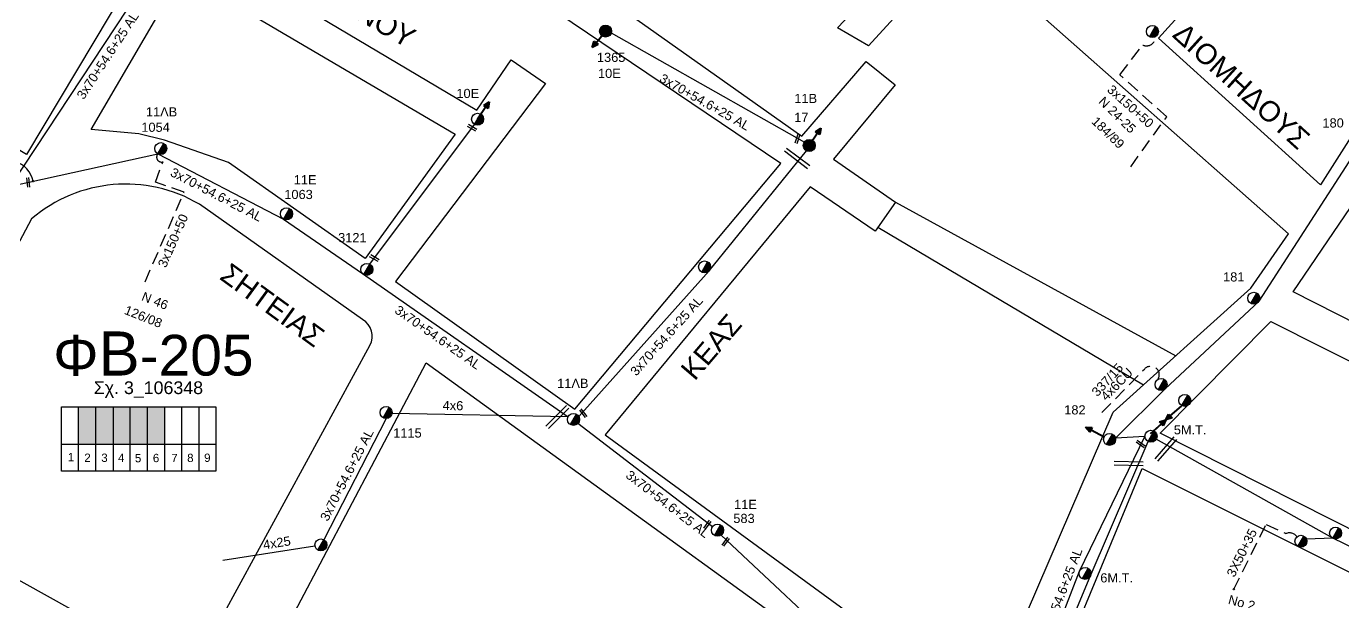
# Model space of a CAD drawing. Header units: millimetres. Extents: x 1138 to 9186, y 1584 to 2927.
# Drawn here: x 8218.7 to 8477.2, y 2335 to 2448 of the extents above; entities that cross this region are included whole.
import ezdxf
from ezdxf.enums import TextEntityAlignment as Align

# ---------------------------------------------------------------- set-up
doc = ezdxf.new("R2010")
doc.units = ezdxf.units.MM
doc.linetypes.add('DASHED', pattern=[19.05, 12.7, -6.35])
for name, color, linetype, lineweight in [('3x150+50', 7, 'Continuous', 30), ('3X50+35', 7, 'Continuous', 30), ('3x70+54.6+25 AL', 7, 'SYN_LINE', 30), ('4x25', 7, 'Continuous', 30), ('4x6', 7, 'SYN_LINE', 30), ('4x6CU', 7, 'Continuous', 30), ('Υπόβαθρο ΔΕΗ', 7, 'Continuous', 30)]:
    doc.layers.add(name, color=color, linetype=linetype, lineweight=lineweight)
for name, color, linetype in [('Pillar OTE', 7, 'Continuous'), ('TEXT ΚΑΛΩΔΙΩΝ', 7, 'Continuous'), ('Άγνωστα', 7, 'Continuous'), ('Επίτονοι', 7, 'Continuous'), ('Καλώδια ΧΤ   3x150AL+50CU', 7, 'DASHED'), ('Μηχανική τομή', 7, 'Continuous'), ('Στύλος Ξύλινος', 7, 'Continuous'), ('Στύλος Ξύλινος @ 1', 7, 'Continuous'), ('Στύλος ΦΜ', 7, 'Continuous'), ('Στύλος ΦΜ @ 1', 7, 'Continuous'), ('Συνδέσεις', 7, 'Continuous'), ('Τομή', 7, 'Continuous')]:
    doc.layers.add(name, color=color, linetype=linetype)
doc.styles.add('arial', font='arial.ttf')
doc.styles.get("Standard").update_dxf_attribs({"font": 'arial.ttf'})
doc.linetypes.add('SYN_LINE', pattern='A,0.5,-0.0001,["/\\/\\/\\/",Standard,S=0.1,R=0,X=0,Y=-0.05],-0.25', length=0.7501)

# ---------------------------------------------------------------- blocks, each defined once
blk = doc.blocks.new('ΥΠΑΡΧΩΝ ΤΣΙΜΕΝΤΕΝΙΟΣ ΣΤΥΛΟΣ')
at = {"layer": 'Στύλος ΦΜ'}
blk.add_hatch(color=7, dxfattribs=at).paths.add_polyline_path([(-1.29, -2.28, 0.574793), (2.62, 0, 0.268822), (1.3, 2.27)])
at = {"layer": 'Στύλος ΦΜ', "color": 7}
blk.add_line((-1.29, -2.28), (1.3, 2.27), dxfattribs=at)
blk.add_circle((0, 0), 2.62, dxfattribs=at)
at = {"layer": 'Στύλος ΦΜ', "flags": 4}
for tag, p in [('ΑΡΙΘΜΟΣ', (-4.68, 8.05)), ('ΤΥΠΟΣ', (-4.91, 3.03))]:
    blk.add_attdef(tag, p, '', height=4, dxfattribs=at)
blk = doc.blocks.new('ΥΠΑΡΧΩΝ ΞΥΛΙΝΟΣ ΣΤΥΛΟΣ')
at = {"layer": 'Στύλος Ξύλινος'}
h = blk.add_hatch(color=7, dxfattribs=at)
h.paths.add_polyline_path([(-2.62, 0, 0.270008), (-1.29, -2.28), (1.3, 2.27, 0.576266)])
h.paths.add_polyline_path([(-1.29, -2.28, 0.574793), (2.62, 0, 0.268822), (1.3, 2.27)])
at = {"layer": 'Στύλος Ξύλινος', "color": 7}
blk.add_line((-1.29, -2.28), (1.3, 2.27), dxfattribs=at)
blk.add_circle((0, 0), 2.62, dxfattribs=at)
at = {"layer": 'Στύλος Ξύλινος', "flags": 4}
for tag, p in [('ΑΡΙΘΜΟΣ', (-4.91, 8.6)), ('ΤΥΠΟΣ', (-4.85, 3.39))]:
    blk.add_attdef(tag, p, '', height=4, dxfattribs=at)
blk = doc.blocks.new('ΕΠΙΤΟΝΟΣ')
at = {"layer": 'Επίτονοι', "lineweight": 40, "ltscale": 40}
blk.add_hatch(color=256, dxfattribs=at).paths.add_polyline_path([(-1.13, 6.47), (0, 9.1), (1.13, 6.47)])
for p, q in [((-1.13, 6.47), (0, 9.1)), ((1.13, 6.47), (-1.13, 6.47)), ((-1.13, 6.47), (0, 6.47)), ((0, 9.1), (1.13, 6.47)), ((0, 6.47), (0, 0))]:
    blk.add_line(p, q, dxfattribs=at)
blk = doc.blocks.new('ΤΟΜΗ')
at = {"layer": 'Τομή', "ltscale": 40}
for p, q in [((-5.7, 0), (17.1, 0)), ((-5.7, -2.8), (17.1, -2.8))]:
    blk.add_line(p, q, dxfattribs=at)
blk = doc.blocks.new('ΜΗΧΑΝΙΚΗ ΤΟΜΗ')
at = {"layer": 'Μηχανική τομή', "ltscale": 40}
for p, q in [((-1.9, 0.8), (5.7, 0.8)), ((-1.9, -0.8), (5.7, -0.8))]:
    blk.add_line(p, q, dxfattribs=at)
blk = doc.blocks.new('_ΣΥΝΔΕΣΗ')
at = {"layer": 'Συνδέσεις', "linetype": 'SYN_LINE', "ltscale": 40}
blk.add_hatch(color=256, dxfattribs=at).paths.add_polyline_path([(0.5, 0, 1), (-0.5, 0, 1)])
at = {"layer": 'Συνδέσεις'}
blk.add_circle((0, 0), 0.5, dxfattribs=at)

msp = doc.modelspace()

# ---------------------------------------------------------------- hatches: boundary and pattern name
at = {"layer": 'Καλώδια ΧΤ   3x150AL+50CU', "linetype": 'DASHED', "lineweight": -3, "ltscale": 0.2}
h = msp.add_hatch(color=2, dxfattribs=at)
h.dxf.hatch_style = 1
h.paths.add_polyline_path([(8232.37, 2373.34), (8228.93, 2373.34), (8228.93, 2365.98), (8232.37, 2365.98)])
h = msp.add_hatch(color=6, dxfattribs=at)
h.dxf.hatch_style = 1
h.paths.add_polyline_path([(8232.37, 2365.98), (8235.81, 2365.98), (8235.81, 2373.34), (8232.37, 2373.34)])
h = msp.add_hatch(color=5, dxfattribs=at)
h.dxf.hatch_style = 1
h.paths.add_polyline_path([(8239.11, 2373.34), (8235.81, 2373.34), (8235.81, 2365.98), (8239.11, 2365.97)])
h = msp.add_hatch(color=30, dxfattribs=at)
h.dxf.hatch_style = 1
h.paths.add_polyline_path([(8242.5, 2373.34), (8239.11, 2373.34), (8239.11, 2365.97), (8242.5, 2365.97)])
h = msp.add_hatch(color=62, dxfattribs=at)
h.dxf.hatch_style = 1
h.paths.add_polyline_path([(8242.5, 2365.97), (8245.89, 2365.97), (8245.89, 2373.34), (8242.5, 2373.34)])

# ---------------------------------------------------------------- linework, layer by layer
at = {"layer": '3x150+50', "color": 1, "linetype": 'DASHED', "lineweight": -3, "ltscale": 0.2}
msp.add_lwpolyline([(8435.62, 2420.46), (8442.67, 2430.29), (8433.46, 2438.53), (8437.98, 2444.37, 0.560792), (8440.44, 2446, -252.428363)], format="xyb", dxfattribs=at)
at = {"layer": '3x150+50', "color": 5, "linetype": 'DASHED', "lineweight": -3, "ltscale": 0.2}
msp.add_lwpolyline([(8242.03, 2397.89), (8249.69, 2415.44), (8244.06, 2417.45), (8245.55, 2421.42, -0.741286), (8244.53, 2423, 8.080803)], format="xyb", dxfattribs=at)
at = {"layer": '3X50+35', "color": 2, "linetype": 'DASHED', "lineweight": -3, "ltscale": 0.2}
msp.add_lwpolyline([(8455.86, 2337.48), (8462.2, 2350.21), (8466.08, 2348.41, -0.355078), (8468.26, 2347.79, 91.146862)], format="xyb", dxfattribs=at)
at = {"layer": '3x70+54.6+25 AL', "color": 30, "linetype": 'SYN_LINE', "lineweight": -3, "ltscale": 15}
msp.add_lwpolyline([(8216.06, 2417.32), (8240.73, 2454.77), (8262.88, 2492.17)], dxfattribs=at)
at = {"layer": '3x70+54.6+25 AL', "color": 1, "linetype": 'SYN_LINE', "lineweight": -3, "ltscale": 15}
for points in [[(8432.59, 2367.19), (8442.38, 2376.84), (8460.82, 2394.08), (8481.26, 2425.69), (8505.15, 2463.1)], [(8413.75, 2306.77), (8427.64, 2339.97), (8439.01, 2366.52)], [(8438.41, 2367.49), (8432.59, 2367.19)]]:
    msp.add_lwpolyline(points, dxfattribs=at)
at = {"layer": '3x70+54.6+25 AL', "color": 62, "linetype": 'SYN_LINE', "lineweight": -3, "ltscale": 15}
msp.add_lwpolyline([(8333.6, 2446.78), (8371.52, 2425.31)], dxfattribs=at)
at = {"layer": '3x70+54.6+25 AL', "color": 5, "linetype": 'SYN_LINE', "lineweight": -3, "ltscale": 15}
for points in [[(8286.16, 2401.33), (8306.76, 2428.78)], [(8216.53, 2416.83), (8244.53, 2423), (8269.22, 2410.19), (8284.74, 2399.48), (8325.11, 2371.33)], [(8289.39, 2371.02), (8277.14, 2347.21)]]:
    msp.add_lwpolyline(points, dxfattribs=at)
at = {"layer": '3x70+54.6+25 AL', "color": 133, "linetype": 'SYN_LINE', "lineweight": -3, "ltscale": 15}
for points in [[(8327.21, 2371.39), (8352.81, 2400.02), (8371.9, 2423.61)], [(8353.47, 2349.74), (8327.05, 2370.05)], [(8375.12, 2237.74), (8392.49, 2273.49), (8412.12, 2306.3), (8425.54, 2341.02), (8438.41, 2367.49)], [(8381.58, 2323.34), (8355.14, 2348.14)]]:
    msp.add_lwpolyline(points, dxfattribs=at)
at = {"layer": '3x70+54.6+25 AL', "color": 2, "linetype": 'Continuous', "lineweight": -3, "ltscale": 7}
msp.add_lwpolyline([(8440.17, 2368.56), (8445.64, 2373.55)], dxfattribs=at)
at = {"layer": '3x70+54.6+25 AL', "color": 2, "linetype": 'SYN_LINE', "lineweight": -3, "ltscale": 15}
msp.add_lwpolyline([(8585.57, 2288.95), (8553.05, 2309.23), (8522.33, 2324.46), (8507.85, 2331.74), (8475.27, 2347.51), (8440.63, 2366.99)], dxfattribs=at)
at = {"layer": '3x70+54.6+25 AL', "color": 2, "linetype": 'SYN_LINE', "lineweight": -3, "ltscale": 5}
msp.add_lwpolyline([(8475.27, 2347.51), (8470.15, 2347.32)], dxfattribs=at)
at = {"layer": '4x25', "color": 5, "linetype": 'SYN_LINE', "lineweight": -3, "ltscale": 15}
msp.add_lwpolyline([(8275.4, 2345.97), (8257.31, 2343.11)], dxfattribs=at)
at = {"layer": '4x6', "color": 5, "linetype": 'SYN_LINE', "lineweight": -3, "ltscale": 15}
msp.add_lwpolyline([(8325.11, 2371.33), (8290.52, 2371.99)], dxfattribs=at)
at = {"layer": '4x6CU', "color": 1, "linetype": 'DASHED', "lineweight": -3, "ltscale": 0.2}
msp.add_lwpolyline([(8429.96, 2372.18), (8438.35, 2380.78, -0.909911), (8440.94, 2378.69, -12.54096)], format="xyb", dxfattribs=at)
at = {"layer": 'Pillar OTE', "lineweight": -3, "ltscale": 40}
for points in [[(8225.6, 2360.7), (8225.61, 2373.34), (8255.94, 2373.34), (8255.94, 2360.67), (8225.6, 2360.7)], [(8228.93, 2360.7), (8228.93, 2373.34)], [(8232.37, 2360.7), (8232.37, 2373.34)], [(8235.81, 2360.69), (8235.81, 2373.34)], [(8239.11, 2360.69), (8239.11, 2373.34)], [(8242.5, 2360.69), (8242.5, 2373.34)], [(8245.89, 2360.68), (8245.89, 2373.34)], [(8249.23, 2360.68), (8249.23, 2373.34)], [(8252.62, 2360.68), (8252.62, 2373.34)], [(8225.61, 2365.99), (8255.94, 2365.96)]]:
    msp.add_lwpolyline(points, dxfattribs=at)
at = {"layer": 'Υπόβαθρο ΔΕΗ', "lineweight": -3}
for points in [[(8205.57, 2512.16), (8248.17, 2472.22), (8218.71, 2422.86), (8169.47, 2452.43)], [(8543.17, 2507.12), (8590.02, 2479.14), (8508.55, 2334.24), (8441.41, 2368.15), (8463.14, 2390.07), (8493.94, 2374.57), (8497.7, 2380.57), (8467.54, 2395.92), (8495.7, 2437.43)], [(8307.18, 2431.58), (8313.92, 2441.45), (8320.69, 2436.82), (8291.19, 2397.9), (8326.42, 2372.85), (8366.89, 2421.07), (8267.46, 2488.21), (8252.78, 2463.89)], [(8477.98, 2486.48), (8501.85, 2462.51), (8472.91, 2416.88), (8441.07, 2445.71)], [(8249.34, 2458.44), (8302.9, 2426.89), (8285.24, 2402.46), (8258.39, 2421.31), (8245.87, 2425.68), (8240.82, 2426.91), (8231.46, 2427.79)], [(8297.26, 2381.93), (8403.63, 2304.97), (8373.37, 2252.78), (8261.94, 2315.08)]]:
    msp.add_lwpolyline(points, close=True, dxfattribs=at)
for points in [[(8466.57, 2407.3), (8413.25, 2454.46), (8400.38, 2462.07), (8384.09, 2444.23), (8378.05, 2447.77), (8394.73, 2465.35), (8361.98, 2485.18), (8335.91, 2451.3), (8371.02, 2426.5), (8383.64, 2441.1), (8389.34, 2436.57), (8377.25, 2421.92), (8389.38, 2413.48), (8385.42, 2407.79), (8372.67, 2416.51), (8332.39, 2367.81), (8406.81, 2313.42), (8432.16, 2372.26), (8459.21, 2396.64), (8466.57, 2407.3)], [(8389.38, 2413.48), (8444.47, 2383.35)], [(8385.97, 2408.57), (8438.13, 2377.64)], [(8437.87, 2361.2), (8587.05, 2286.59), (8518.35, 2171.12), (8382.33, 2247.77), (8410.07, 2298.18)], [(8543.18, 2212.85), (8415.66, 2307.65), (8437.87, 2361.2)]]:
    msp.add_lwpolyline(points, dxfattribs=at)
msp.add_lwpolyline([(8219.73, 2410.21), (8190.06, 2354.4), (8250.9, 2320.55), (8286.18, 2385.36, 0.406799), (8284.75, 2390.45), (8252.69, 2413.11, 0.320979), (8219.73, 2410.21, -2.431241)], format="xyb", dxfattribs=at)
msp.add_arc((8215.01, 2416.58), 5.14, 11.4929, 133.8468, dxfattribs=at)

# ---------------------------------------------------------------- block references
at = {"layer": 'Επίτονοι', "lineweight": -3}
for p, xscale, yscale, zscale, rotation in [((8332.45, 2447.07), 0.4499999999998181, 0.4499999999998181, 0.4499999999998181, 140.8682775887491), ((8307.34, 2429.8), 0.4499999999998181, 0.4499999999998181, 0.4499999999998181, 326.0538656591027), ((8372.48, 2424.64), 0.4499999999998181, 0.4499999999998181, 0.4499999999998181, 326.0538656591027), ((8445.56, 2373.46), 0.4499999999998181, 0.4499999999998181, 0.4499999999998181, 131.7158272745893), ((8439.44, 2368.03), 0.449999999999818, 0.449999999999818, 0.449999999999818, 311.4759631770369), ((8430.4, 2367.45), 0.4499999999998181, 0.4499999999998181, 0.4499999999998181, 62.97575793351415)]:
    msp.add_blockref('ΕΠΙΤΟΝΟΣ', p, dxfattribs=dict(at, xscale=xscale, yscale=yscale, zscale=zscale, rotation=rotation))
at = {"layer": 'Μηχανική τομή', "lineweight": -3}
for p, xscale, yscale, zscale, rotation in [((8306.68, 2427.85), 0.2499999999999998, 0.2499999999999998, 0.2499999999999998, 149.8643633379422), ((8370.05, 2425.53), 0.2499999999999998, 0.2499999999999998, 0.2499999999999998, 72.55851060548012), ((8219.17, 2416.92), 0.2499999999999998, 0.2499999999999998, 0.2499999999999998, 96.74568502966257), ((8287.47, 2402.25), 0.2499999999999998, 0.2499999999999998, 0.2499999999999998, 149.8643633379422), ((8328.42, 2371.69), 0.2499999999999999, 0.2499999999999999, 0.2499999999999999, 127.9568791224461), ((8437.95, 2365.72), 0.2499999999999996, 0.2499999999999996, 0.4999999999999997, 145.5886877262014), ((8352.19, 2349.77), 0.2499999999999999, 0.2499999999999999, 0.2499999999999999, 54.38633714151349), ((8355.83, 2346.44), 0.2499999999999999, 0.2499999999999999, 0.2499999999999999, 54.38633714151349)]:
    msp.add_blockref('ΜΗΧΑΝΙΚΗ ΤΟΜΗ', p, dxfattribs=dict(at, xscale=xscale, yscale=yscale, zscale=zscale, rotation=rotation))
at = {"layer": 'Στύλος Ξύλινος @ 1', "lineweight": -3, "ltscale": 40}
ref = msp.add_blockref('ΥΠΑΡΧΩΝ ΞΥΛΙΝΟΣ ΣΤΥΛΟΣ', (8332.47, 2447.1), dxfattribs=dict(at, xscale=0.4499999999998182, yscale=0.4499999999998182, zscale=0.4499999999998182))
ref.add_attrib('ΤΥΠΟΣ', '1365', (8330.77, 2441.04), dxfattribs={"layer": 'Στύλος Ξύλινος', "height": 1.8, "flags": 4})
ref.add_attrib('ΑΡΙΘΜΟΣ', '10E', (8330.98, 2437.9), dxfattribs={"layer": 'Στύλος Ξύλινος', "height": 1.8, "flags": 4})
ref = msp.add_blockref('ΥΠΑΡΧΩΝ ΞΥΛΙΝΟΣ ΣΤΥΛΟΣ', (8372.48, 2424.64), dxfattribs=dict(at, xscale=0.4499999999998182, yscale=0.4499999999998182, zscale=0.4499999999998182))
ref.add_attrib('ΤΥΠΟΣ', '11B', (8369.54, 2432.98), dxfattribs={"layer": 'Στύλος Ξύλινος', "height": 1.8, "flags": 4})
ref.add_attrib('ΑΡΙΘΜΟΣ', '17', (8369.52, 2429.26), dxfattribs={"layer": 'Στύλος Ξύλινος', "height": 1.8, "flags": 4})
at = {"layer": 'Στύλος ΦΜ @ 1', "lineweight": -3, "ltscale": 40, "xscale": 0.4499999999998181, "yscale": 0.4499999999998181, "zscale": 0.4499999999998181}
for p in [(8439.86, 2447.02), (8351.93, 2400.8), (8441.57, 2377.7), (8446.22, 2374.58), (8469.04, 2346.91), (8475.85, 2348.53), (8276.56, 2346.19)]:
    msp.add_blockref('ΥΠΑΡΧΩΝ ΤΣΙΜΕΝΤΕΝΙΟΣ ΣΤΥΛΟΣ', p, dxfattribs=at)
at = {"layer": 'Στύλος ΦΜ @ 1', "lineweight": -3, "ltscale": 40}
ref = msp.add_blockref('ΥΠΑΡΧΩΝ ΤΣΙΜΕΝΤΕΝΙΟΣ ΣΤΥΛΟΣ', (8307.34, 2429.8), dxfattribs=dict(at, xscale=0.4499999999998182, yscale=0.4499999999998182, zscale=0.4499999999998182))
ref.add_attrib('ΤΥΠΟΣ', '10E', (8303.17, 2433.96), dxfattribs={"layer": 'Στύλος ΦΜ', "height": 1.8, "flags": 4})
ref = msp.add_blockref('ΥΠΑΡΧΩΝ ΤΣΙΜΕΝΤΕΝΙΟΣ ΣΤΥΛΟΣ', (8245.11, 2424.02), dxfattribs=dict(at, xscale=0.4499999999998181, yscale=0.4499999999998181, zscale=0.4499999999998181))
ref.add_attrib('ΤΥΠΟΣ', '1054', (8241.29, 2427.32), dxfattribs={"layer": 'Στύλος ΦΜ', "height": 1.8, "flags": 4})
ref.add_attrib('ΑΡΙΘΜΟΣ', '11ΛΒ', (8242.19, 2430.34), dxfattribs={"layer": 'Στύλος ΦΜ', "height": 1.8, "flags": 4})
ref = msp.add_blockref('ΥΠΑΡΧΩΝ ΤΣΙΜΕΝΤΕΝΙΟΣ ΣΤΥΛΟΣ', (8480.28, 2426.33), dxfattribs=dict(at, xscale=0.4499999999998181, yscale=0.4499999999998181, zscale=0.4499999999998181))
ref.add_attrib('ΤΥΠΟΣ', '180', (8473.26, 2428.17), dxfattribs={"layer": 'Στύλος ΦΜ', "height": 1.8, "flags": 4})
ref = msp.add_blockref('ΥΠΑΡΧΩΝ ΤΣΙΜΕΝΤΕΝΙΟΣ ΣΤΥΛΟΣ', (8269.8, 2411.21), dxfattribs=dict(at, xscale=0.4499999999998181, yscale=0.4499999999998181, zscale=0.4499999999998181))
ref.add_attrib('ΤΥΠΟΣ', '1063', (8269.37, 2414.12), dxfattribs={"layer": 'Στύλος ΦΜ', "height": 1.8, "flags": 4})
ref.add_attrib('ΑΡΙΘΜΟΣ', '11E', (8271.22, 2417.01), dxfattribs={"layer": 'Στύλος ΦΜ', "height": 1.8, "flags": 4})
ref = msp.add_blockref('ΥΠΑΡΧΩΝ ΤΣΙΜΕΝΤΕΝΙΟΣ ΣΤΥΛΟΣ', (8285.58, 2400.3), dxfattribs=dict(at, xscale=0.4499999999998181, yscale=0.4499999999998181, zscale=0.4499999999998181))
ref.add_attrib('ΤΥΠΟΣ', '3121', (8279.94, 2405.65), dxfattribs={"layer": 'Στύλος ΦΜ', "height": 1.8, "flags": 4})
ref = msp.add_blockref('ΥΠΑΡΧΩΝ ΤΣΙΜΕΝΤΕΝΙΟΣ ΣΤΥΛΟΣ', (8459.78, 2394.64), dxfattribs=dict(at, xscale=0.4499999999998181, yscale=0.4499999999998181, zscale=0.4499999999998181))
ref.add_attrib('ΤΥΠΟΣ', '181', (8453.75, 2397.93), dxfattribs={"layer": 'Στύλος ΦΜ', "height": 1.8, "flags": 4})
ref = msp.add_blockref('ΥΠΑΡΧΩΝ ΤΣΙΜΕΝΤΕΝΙΟΣ ΣΤΥΛΟΣ', (8326.17, 2370.84), dxfattribs=dict(at, xscale=0.4499999999998181, yscale=0.4499999999998181, zscale=0.4499999999998181))
ref.add_attrib('ΤΥΠΟΣ', '11ΛΒ', (8322.96, 2377.03), dxfattribs={"layer": 'Στύλος ΦΜ', "height": 1.8, "flags": 4})
ref = msp.add_blockref('ΥΠΑΡΧΩΝ ΤΣΙΜΕΝΤΕΝΙΟΣ ΣΤΥΛΟΣ', (8289.36, 2372.2), dxfattribs=dict(at, xscale=0.4499999999998181, yscale=0.4499999999998181, zscale=0.4499999999998181))
ref.add_attrib('ΤΥΠΟΣ', '1115', (8290.76, 2367.28), dxfattribs={"layer": 'Στύλος ΦΜ', "height": 1.8, "flags": 4})
ref = msp.add_blockref('ΥΠΑΡΧΩΝ ΤΣΙΜΕΝΤΕΝΙΟΣ ΣΤΥΛΟΣ', (8431.45, 2366.91), dxfattribs=dict(at, xscale=0.4499999999998181, yscale=0.4499999999998181, zscale=0.4499999999998181))
ref.add_attrib('ΤΥΠΟΣ', '182', (8422.55, 2371.82), dxfattribs={"layer": 'Στύλος ΦΜ', "height": 1.8, "flags": 4})
ref = msp.add_blockref('ΥΠΑΡΧΩΝ ΤΣΙΜΕΝΤΕΝΙΟΣ ΣΤΥΛΟΣ', (8439.59, 2367.54), dxfattribs=dict(at, xscale=0.4499999999998181, yscale=0.4499999999998181, zscale=0.4499999999998181))
ref.add_attrib('ΤΥΠΟΣ', '5M.T.', (8444.07, 2367.91), dxfattribs={"layer": 'Στύλος ΦΜ', "height": 1.8, "flags": 4})
ref = msp.add_blockref('ΥΠΑΡΧΩΝ ΤΣΙΜΕΝΤΕΝΙΟΣ ΣΤΥΛΟΣ', (8354.45, 2349.09), dxfattribs=dict(at, xscale=0.4499999999998181, yscale=0.4499999999998181, zscale=0.4499999999998181))
ref.add_attrib('ΤΥΠΟΣ', '11E', (8357.71, 2353.25), dxfattribs={"layer": 'Στύλος ΦΜ', "height": 1.8, "flags": 4})
ref.add_attrib('ΑΡΙΘΜΟΣ', '583', (8357.56, 2350.5), dxfattribs={"layer": 'Στύλος ΦΜ', "height": 1.8, "flags": 4})
ref = msp.add_blockref('ΥΠΑΡΧΩΝ ΤΣΙΜΕΝΤΕΝΙΟΣ ΣΤΥΛΟΣ', (8426.64, 2340.59), dxfattribs=dict(at, xscale=0.4499999999998181, yscale=0.4499999999998181, zscale=0.4499999999998181))
ref.add_attrib('ΤΥΠΟΣ', '6M.T.', (8429.63, 2338.83), dxfattribs={"layer": 'Στύλος ΦΜ', "height": 1.8, "flags": 4})
at = {"layer": 'Συνδέσεις', "lineweight": -3, "xscale": 0.25, "yscale": 0.25, "zscale": 0.25}
for p in [(8220.04, 2417.61), (8455.86, 2337.49)]:
    msp.add_blockref('_ΣΥΝΔΕΣΗ', p, dxfattribs=at)
at = {"layer": 'Τομή', "lineweight": -3}
for p, xscale, yscale, zscale, rotation in [((8371, 2420.93), 0.2499999999999999, 0.2499999999999999, 0.2499999999999999, 143.0544438786455), ((8324.26, 2372.07), 0.2499999999999999, 0.2499999999999999, 0.2499999999999999, 225.2906185041805), ((8443.67, 2365.86), 0.2499999999999999, 0.2499999999999999, 0.2499999999999999, 228.5555188965302), ((8436.63, 2361.78), 0.2499999999999998, 0.2499999999999998, 0.2499999999999998, 179.0367912640376)]:
    msp.add_blockref('ΤΟΜΗ', p, dxfattribs=dict(at, xscale=xscale, yscale=yscale, zscale=zscale, rotation=rotation))

# ---------------------------------------------------------------- texts
at = {"lineweight": -3, "ltscale": 40, "char_height": 4, "width": 65.6312, "attachment_point": 1, "style": 'arial'}
for s, insert, rotation in [('ΔAMAΣKHNOY', (8261.65, 2466.68), 329.9985), ('ΣHTEIAΣ', (8258.78, 2401.78), 324.0075)]:
    msp.add_mtext(s, dxfattribs=dict(at, insert=insert, rotation=rotation))
at = {"lineweight": -3, "ltscale": 30, "char_height": 1.63, "width": 11.2573, "attachment_point": 1}
for s, insert in [('1', (8226.85, 2364.26)), ('2', (8230.09, 2364.13)), ('3', (8233.42, 2364.13)), ('4', (8236.72, 2364.13)), ('5', (8240.03, 2364.05)), ('6', (8243.55, 2364.08)), ('7', (8247.18, 2364.08)), ('8', (8250.29, 2364.1)), ('9', (8253.62, 2364.13))]:
    msp.add_mtext(s, dxfattribs=dict(at, insert=insert))
at = {"layer": 'TEXT ΚΑΛΩΔΙΩΝ', "linetype": 'Continuous', "lineweight": -3, "ltscale": 0.2}
for s, rotation, p in [('3x70+54.6+25 AL', 56.6299, (8234.68, 2442.31)), ('3x70+54.6+25 AL', 330.4817, (8351.97, 2433.17)), ('3x150+50', 318.186, (8435.57, 2432.34)), ('3x70+54.6+25 AL', 332.5773, (8256.04, 2415)), ('3x150+50', 66.4351, (8247.51, 2405.94)), ('3x70+54.6+25 AL', 48.193, (8344.44, 2387.25)), ('3x70+54.6+25 AL', 325.1146, (8299.54, 2386.96)), ('4x6CU', 45.7133, (8432.87, 2377.74)), ('4x6', 358.9188, (8302.5, 2373.56)), ('3x70+54.6+25 AL', 62.7868, (8281.66, 2359.94)), ('3x70+54.6+25 AL', 322.4328, (8344.68, 2354.22)), ('4x25', 8.9811, (8267.91, 2346.61)), ('3X50+35', 63.5041, (8457.42, 2344.65)), ('3x70+54.6+25 AL', 68.8716, (8421.75, 2336.2))]:
    msp.add_text(s, height=1.8, rotation=rotation, dxfattribs=at).set_placement(p, align=Align.MIDDLE_CENTER)
at = {"layer": 'Άγνωστα', "lineweight": -3, "ltscale": 40, "char_height": 1.8, "width": 12.7137, "attachment_point": 1, "style": 'arial'}
for s, insert, rotation in [('N 24-25', (8430.39, 2434.39), 316.0073), ('184/89', (8429.01, 2430.49), 316.0073), ('N 46', (8241.84, 2395.96), 338.315), ('126/08', (8238.46, 2393.29), 338.315), ('337/15', (8427.75, 2376.42), 47.2337), ('Nο 2', (8455.08, 2336.4), 345.0577)]:
    msp.add_mtext(s, dxfattribs=dict(at, insert=insert, rotation=rotation))
at = {"layer": 'Άγνωστα', "color": 7, "lineweight": -3, "insert": (8231.95, 2378.32), "char_height": 2.5, "width": 4.551914400963142e-14, "attachment_point": 1}
msp.add_mtext('Σχ. 3_106348', dxfattribs=at)
at = {"layer": 'Υπόβαθρο ΔΕΗ', "lineweight": -3}
for s, rotation, p in [('ΔΙΟΜΗΔΟΥΣ', 317.8465, (8457.37, 2436.34)), ('ΚΕΑΣ', 49.3886, (8353.21, 2385.11))]:
    msp.add_text(s, height=4, rotation=rotation, dxfattribs=at).set_placement(p, align=Align.MIDDLE_CENTER)
at = {"layer": 'Υπόβαθρο ΔΕΗ', "lineweight": -3, "insert": (8223.98, 2388.12), "char_height": 8, "width": 84.6573, "attachment_point": 1}
msp.add_mtext('Φ{\\H1.0833x;B}-205', dxfattribs=at)

doc.saveas('drawing.dxf')
